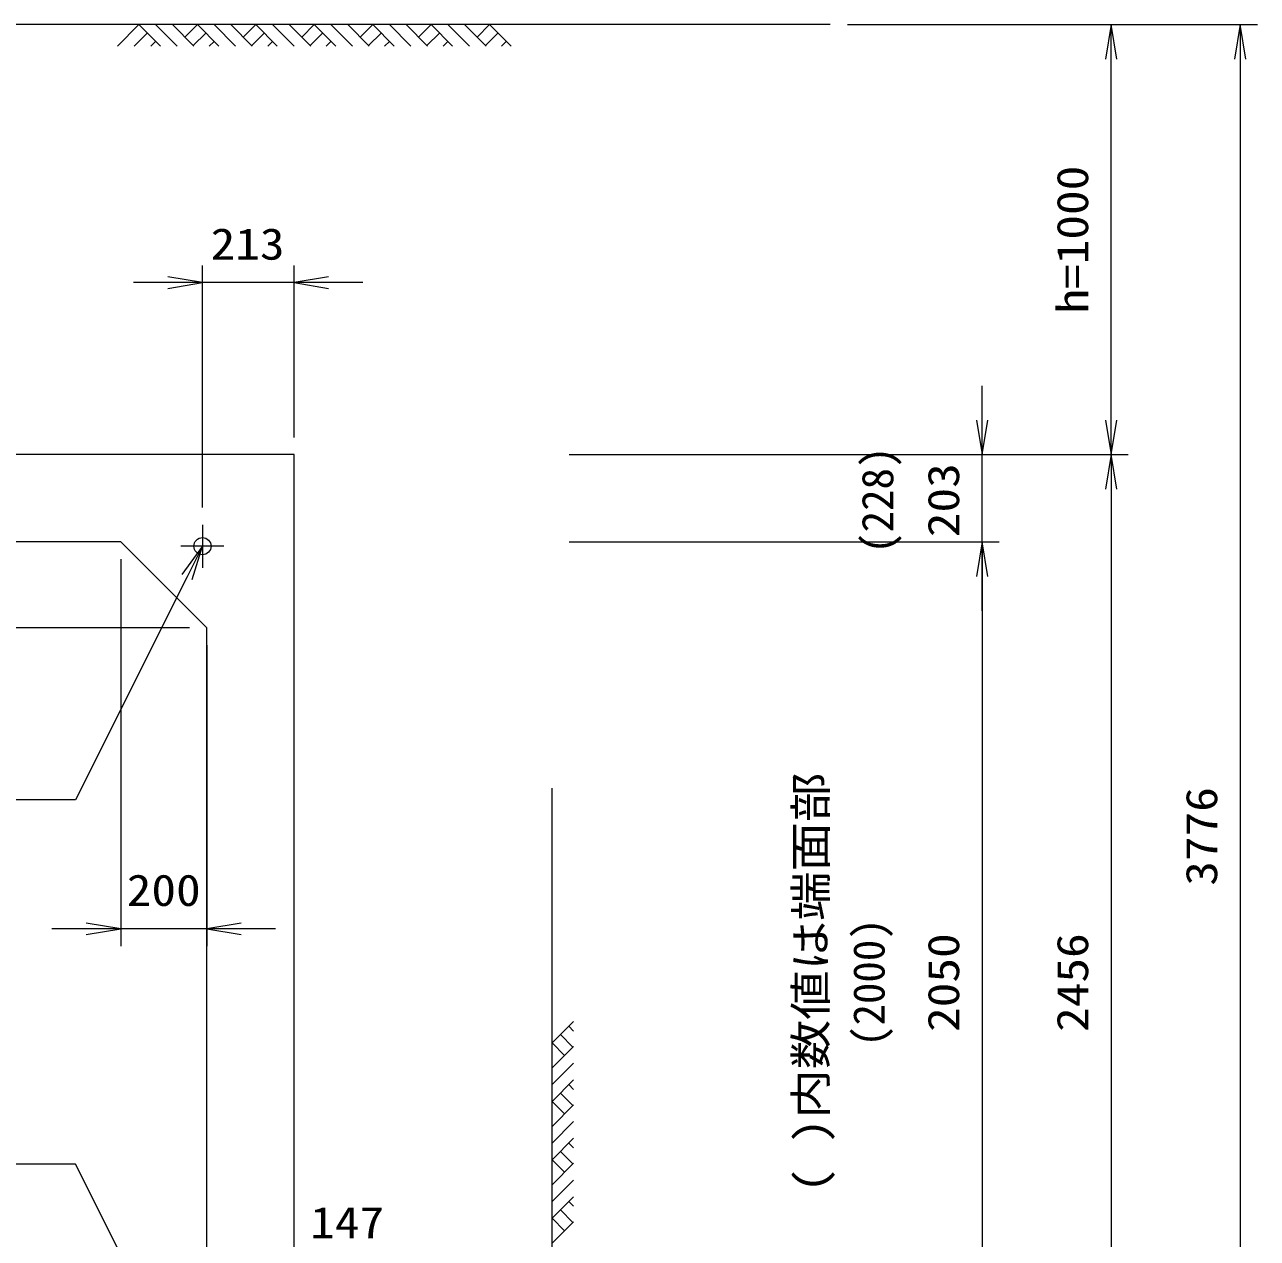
# Model space of a CAD drawing. Units: millimetres at full size. Extents: x 37600 to 71200, y 27760 to 51520.
# Drawn here: x 61377 to 64243, y 35447 to 38270 of the extents above; entities that cross this region are included whole.
import ezdxf
from ezdxf.enums import TextEntityAlignment as Align

# ---------------------------------------------------------------- set-up
doc = ezdxf.new("R2010")
doc.units = ezdxf.units.MM
doc.header["$LTSCALE"] = 80.0044
doc.linetypes.add('CHAIN', pattern=[18.5, 12, -1.5, 3.5, -1.5])
for name, color, linetype, lineweight in [('0_2', 4, 'Continuous', 13), ('寸法', 6, 'Continuous', 13), ('ﾊｯﾁﾝｸﾞ', 4, 'Continuous', 9)]:
    doc.layers.add(name, color=color, linetype=linetype, lineweight=lineweight)
doc.styles.add('ＭＳ ゴシック', font='')
doc.styles.get('ＭＳ ゴシック').set_extended_font_data('MS Gothic')

# ---------------------------------------------------------------- blocks, each defined once
blk = doc.blocks.new('open_arrow')
at = {"color": 0, "linetype": 'Continuous', "lineweight": -2}
blk.add_lwpolyline([(7.5, 1.25), (0, 0), (7.5, -1.25)], dxfattribs=at)

msp = doc.modelspace()

# ---------------------------------------------------------------- linework, layer by layer
at = {"layer": '0_2'}
msp.add_line((63250, 38270), (57150, 38270), dxfattribs=at)
at = {"layer": '0_2', "color": 2, "linetype": 'CHAIN'}
for p, q in [((61790, 37107), (61790, 37007)), ((61840, 37057), (61740, 37057))]:
    msp.add_line(p, q, dxfattribs=at)
at = {"layer": '0_2', "color": 3}
for points in [[(58397, 34814), (62003, 34814), (62003, 37270), (58397, 37270)], [(58800, 35017), (61600, 35017), (61800, 35217), (61800, 36867), (61600, 37067), (58800, 37067), (58600, 36867), (58600, 35217)]]:
    msp.add_lwpolyline(points, close=True, dxfattribs=at)
at = {"layer": '0_2'}
msp.add_lwpolyline([(62150, 34494), (62603, 34494), (62603, 36494)], dxfattribs=at)
at = {"layer": '0_2', "color": 3}
msp.add_circle((61790, 37057), 20, dxfattribs=at)
at = {"layer": '寸法'}
for p, q in [((63290, 38270), (64243, 38270)), ((63290, 38270), (63943, 38270)), ((63903, 37270), (63903, 38270)), ((64203, 38270), (64203, 34494)), ((61790, 37147), (61790, 37710)), ((62003, 37310), (62003, 37710)), ((62163, 37670), (61630, 37670)), ((63603, 36907), (63603, 37430)), ((62643, 37270), (63943, 37270)), ((62643, 37270), (63943, 37270)), ((62643, 37270), (63643, 37270)), ((63903, 37270), (63903, 34814)), ((61560, 37067), (60860, 37067)), ((62643, 37067), (63643, 37067)), ((62643, 37067), (63643, 37067)), ((63603, 37067), (63603, 35017)), ((61600, 37027), (61600, 36127)), ((61760, 36867), (60860, 36867)), ((61800, 36827), (61800, 36127)), ((61960, 36167), (61440, 36167))]:
    msp.add_line(p, q, dxfattribs=at)
for points in [[(61790, 37057), (61754.22, 36985.45), (61495, 36467), (60721.67, 36467)], [(61790, 35030), (61754.22, 35101.55), (61495, 35620), (60721.67, 35620)]]:
    msp.add_lwpolyline(points, dxfattribs=at)
at = {"layer": 'ﾊｯﾁﾝｸﾞ'}
for p, q in [((61592.35, 38220), (61642.35, 38270)), ((61642.35, 38270), (61692.35, 38220)), ((61681.24, 38270), (61731.24, 38220)), ((61720.13, 38270), (61770.13, 38220)), ((61749.18, 38240.95), (61778.24, 38270)), ((61778.24, 38270), (61828.24, 38220)), ((61817.13, 38270), (61867.13, 38220)), ((61856.02, 38270), (61906.02, 38220)), ((61885.07, 38240.95), (61914.12, 38270)), ((61914.12, 38270), (61964.12, 38220)), ((61953.01, 38270), (62003.01, 38220)), ((61991.9, 38270), (62041.9, 38220)), ((62020.95, 38240.95), (62050, 38270)), ((62050, 38270), (62100, 38220)), ((62088.89, 38270), (62138.89, 38220)), ((62127.78, 38270), (62177.78, 38220)), ((62156.83, 38240.95), (62185.88, 38270)), ((62185.88, 38270), (62235.88, 38220)), ((62224.77, 38270), (62274.77, 38220)), ((62263.66, 38270), (62313.66, 38220)), ((62292.71, 38240.95), (62321.76, 38270)), ((62321.76, 38270), (62371.76, 38220)), ((62360.65, 38270), (62410.65, 38220)), ((62399.54, 38270), (62449.54, 38220)), ((62428.59, 38240.95), (62457.65, 38270)), ((62457.65, 38270), (62507.65, 38220)), ((61631.24, 38220), (61661.8, 38250.56)), ((61768.63, 38221.5), (61797.68, 38250.56)), ((61904.51, 38221.5), (61933.56, 38250.56)), ((62040.39, 38221.5), (62069.44, 38250.56)), ((62176.28, 38221.5), (62205.33, 38250.56)), ((62312.16, 38221.5), (62341.21, 38250.56)), ((62448.04, 38221.5), (62477.09, 38250.56)), ((61670.13, 38220), (61681.24, 38231.11)), ((61806.02, 38220), (61817.13, 38231.11)), ((61941.9, 38220), (61953.01, 38231.11)), ((62077.78, 38220), (62088.89, 38231.11)), ((62213.66, 38220), (62224.77, 38231.11)), ((62349.54, 38220), (62360.65, 38231.11)), ((62485.43, 38220), (62496.54, 38231.11)), ((62603, 35901.65), (62653, 35951.65)), ((62651.5, 35892.04), (62622.44, 35921.09)), ((62653, 35929.43), (62641.89, 35940.54)), ((62632.05, 35872.59), (62603, 35901.65)), ((62603, 35843.54), (62653, 35893.54)), ((62603, 35804.65), (62653, 35854.65)), ((62603, 35765.76), (62653, 35815.76)), ((62653, 35793.54), (62641.89, 35804.65)), ((62651.5, 35756.16), (62622.44, 35785.21)), ((62632.05, 35736.71), (62603, 35765.76)), ((62603, 35707.66), (62653, 35757.66)), ((62603, 35668.77), (62653, 35718.77)), ((62603, 35629.88), (62653, 35679.88)), ((62653, 35657.66), (62641.89, 35668.77)), ((62632.05, 35600.83), (62603, 35629.88)), ((62651.5, 35620.28), (62622.44, 35649.33)), ((62603, 35571.78), (62653, 35621.78)), ((62603, 35532.89), (62653, 35582.89)), ((62603, 35494), (62653, 35544)), ((62653, 35521.78), (62641.89, 35532.89)), ((62632.05, 35464.95), (62603, 35494)), ((62651.5, 35484.39), (62622.44, 35513.44)), ((62603, 35435.9), (62653, 35485.9))]:
    msp.add_line(p, q, dxfattribs=at)

# ---------------------------------------------------------------- block references
at = {"layer": '寸法', "xscale": 10.7, "yscale": 10.7}
for p, rotation in [((63903, 38270), 270), ((64203, 38270), 270), ((61790, 37670), 180), ((63603, 37270), 90), ((63903, 37270), 90), ((63903, 37270), 270), ((61790, 37057), 243.4), ((63603, 37067), 270), ((63603, 37067), 270), ((61600, 36167), 180)]:
    msp.add_blockref('open_arrow', p, dxfattribs=dict(at, rotation=rotation))
for p in [(62003, 37670), (61800, 36167)]:
    msp.add_blockref('open_arrow', p, dxfattribs=at)

# ---------------------------------------------------------------- texts
at = {"layer": '寸法', "style": 'ＭＳ ゴシック', "width": 1.15}
for s, p in [('h=1000', (63813, 37770)), ('203', (63513, 37164)), ('3776', (64113, 36382)), ('2050', (63513, 36042)), ('2456', (63813, 36042))]:
    msp.add_text(s, height=73.31, rotation=90, dxfattribs=at).set_placement(p, align=Align.MIDDLE_CENTER)
for s, p in [('213', (61895, 37760)), ('200', (61700, 36257)), ('147', (62126.5, 35484))]:
    msp.add_text(s, height=73.31, dxfattribs=at).set_placement(p, align=Align.MIDDLE_CENTER)
at = {"layer": '寸法', "color": 3, "style": 'ＭＳ ゴシック'}
for s, p in [('(228)', (63323, 37164)), ('(2000)', (63303, 36042))]:
    msp.add_text(s, height=73.31, rotation=90, dxfattribs=at).set_placement(p, align=Align.TOP_CENTER)
at = {"layer": '寸法', "color": 3, "style": 'ＭＳ ゴシック', "width": 1.15}
msp.add_text('( )内数値は端面部', height=73.31, rotation=90, dxfattribs=at).set_placement((63263, 36042), align=Align.BOTTOM_CENTER)

doc.saveas('drawing.dxf')
